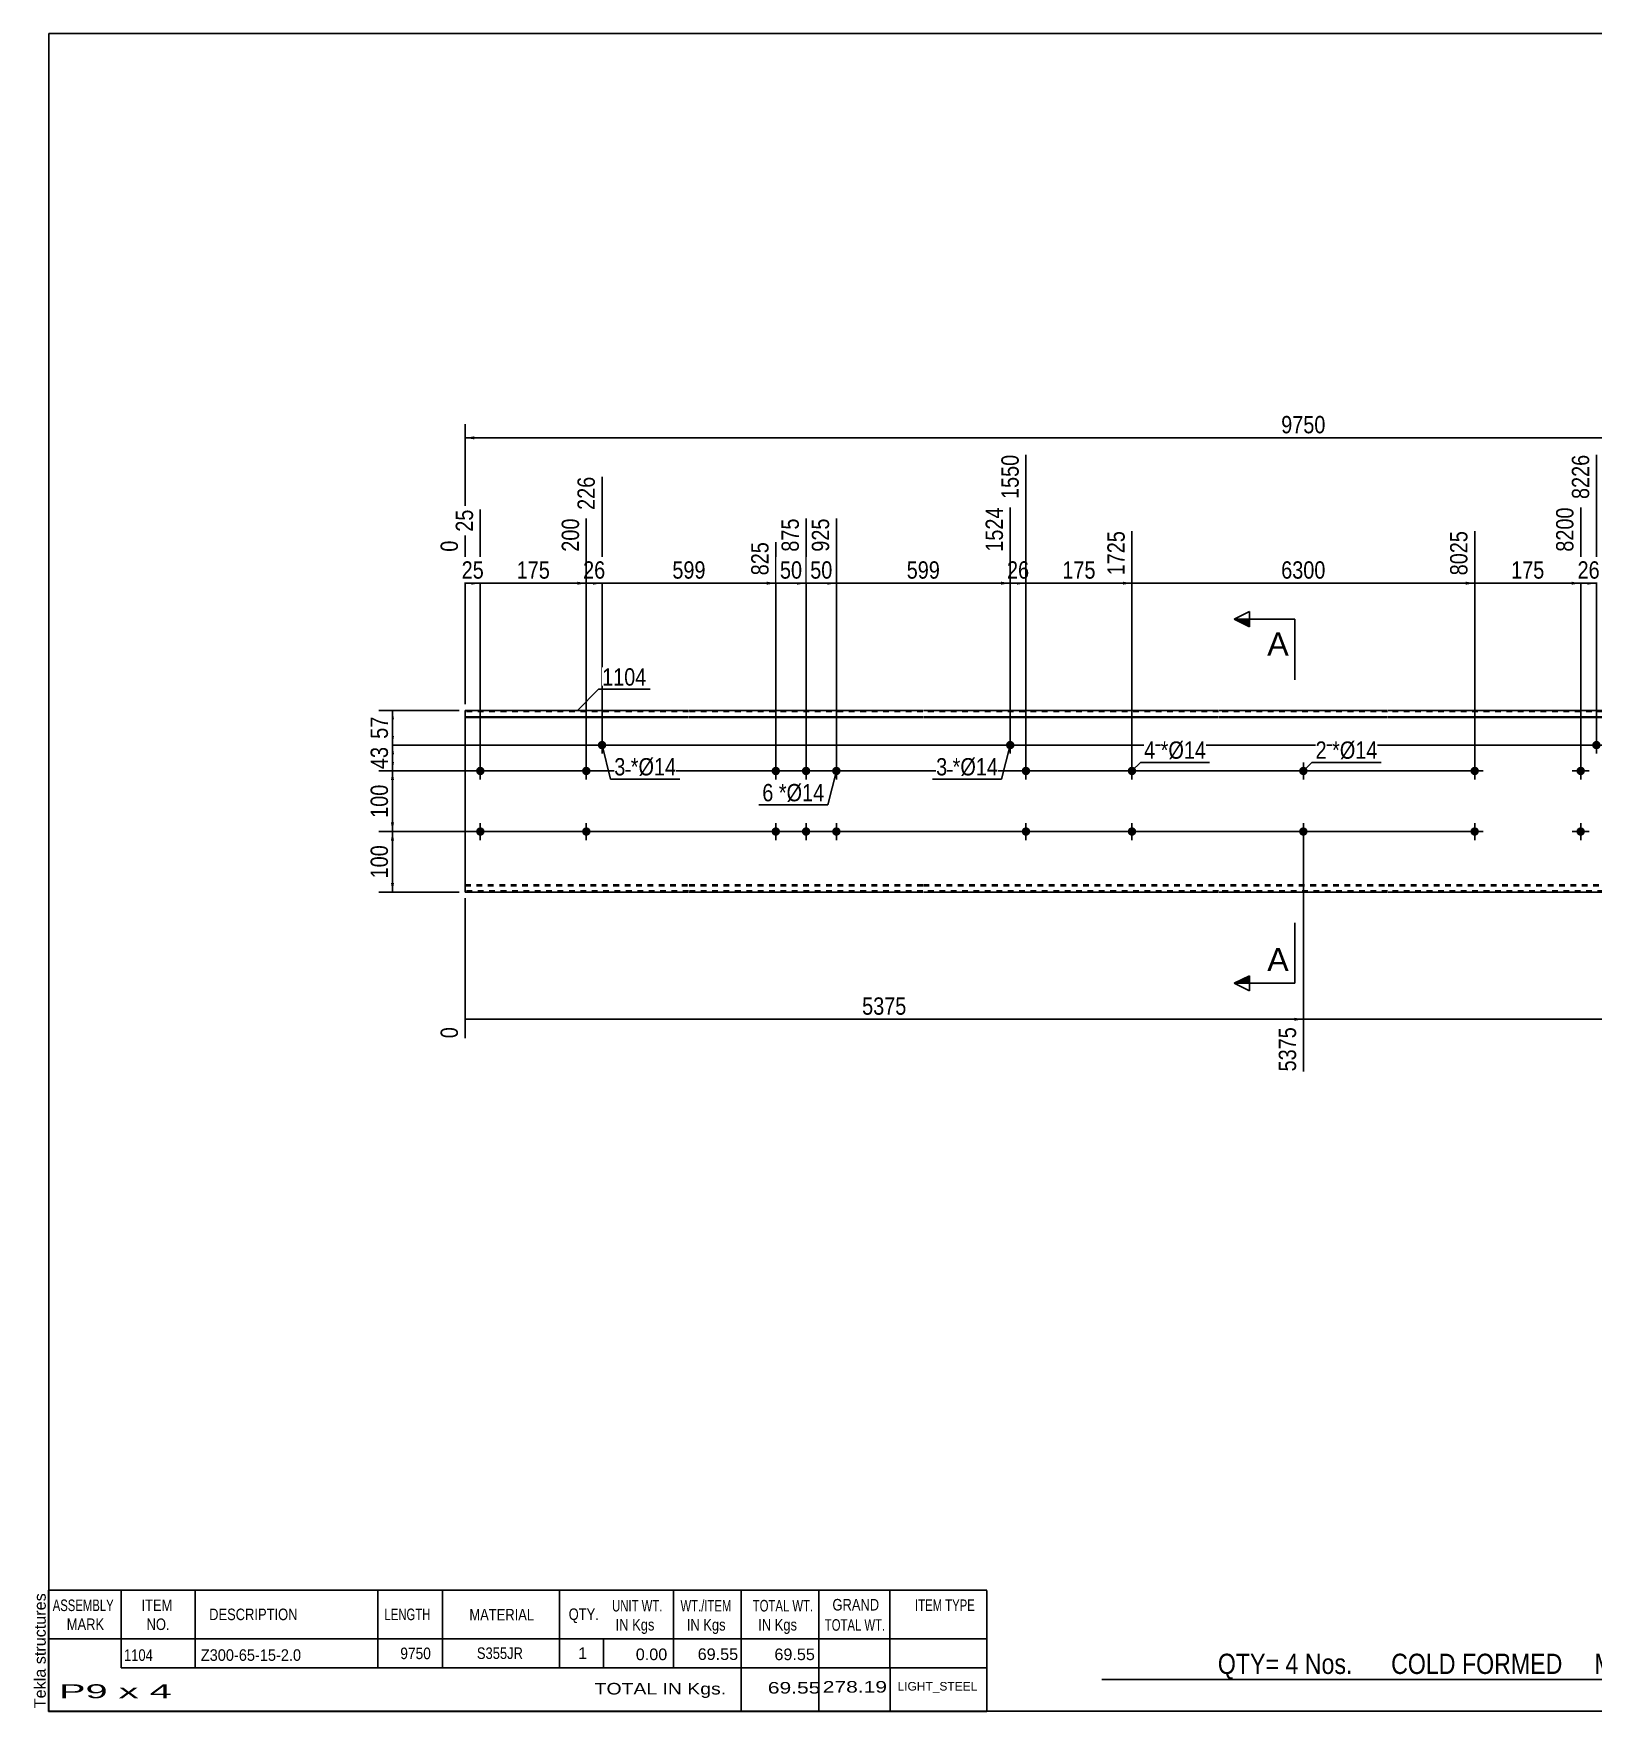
# Model space of a CAD drawing. Header units: millimetres. Extents: x -71 to 331, y -150 to 127.
# Drawn here: x -71.3 to 186.3, y -150.3 to 126.8 of the extents above; entities that cross this region are included whole.
import ezdxf

# ---------------------------------------------------------------- set-up
doc = ezdxf.new("R2010")
doc.units = ezdxf.units.MM
doc.linetypes.add('DXK_LINE_DOT1', pattern=[1.8814, 0.9407, -0.9407])
doc.styles.add('Arial', font='ARIAL.TTF', dxfattribs={"height": 0.2})
doc.styles.add('Arial Narrow', font='ARIALN.TTF', dxfattribs={"height": 0.2})

# ---------------------------------------------------------------- blocks, each defined once
blk = doc.blocks.new('Unknown-629084475-2034')
at = {"color": 5, "linetype": 'Continuous'}
for p, q in [((331.25, 126.75), (-68.75, 126.75)), ((-68.75, 126.75), (-68.75, -150.25)), ((331.25, -150.25), (331.25, 126.75)), ((-68.75, -150.25), (331.25, -150.25))]:
    blk.add_line(p, q, dxfattribs=at)
at = {"color": 174, "linetype": 'Continuous', "style": 'Arial'}
blk.add_text('Tekla structures', height=1.9102, rotation=90, dxfattribs=at).set_placement((-69.25, -149.75))
blk = doc.blocks.new('Bolt-629084475-1223 - 1203')
at = {"linetype": 'Continuous'}
blk.add_hatch(color=3, dxfattribs=at).paths.add_polyline_path([(21.9, 9.27, -1), (23.3, 9.27, -1)])
at = {"color": 3, "linetype": 'Continuous'}
for p, q in [((21.2, 9.27), (24, 9.27)), ((22.6, 7.87), (22.6, 10.67))]:
    blk.add_line(p, q, dxfattribs=at)
blk = doc.blocks.new('Part-629084475-1218 - 1203')
at = {"color": 2, "linetype": 'Continuous'}
for p, q in [((0, -15), (0, 15)), ((36.9, 15), (0, 15)), ((0, 13.94), (36.9, 13.94)), ((75.59, 15), (37, 15)), ((37, 13.94), (75.59, 13.94)), ((124.39, 15), (75.69, 15)), ((75.69, 13.94), (124.39, 13.94)), ((152.29, 15), (124.49, 15)), ((124.49, 13.94), (152.29, 13.94)), ((201.08, 15), (152.39, 15)), ((152.39, 13.94), (201.08, 13.94)), ((239.78, 15), (201.18, 15)), ((201.18, 13.94), (239.78, 13.94)), ((276.77, 15), (239.88, 15)), ((239.88, 13.94), (276.77, 13.94)), ((276.77, 15), (276.77, -15)), ((0, 13.8), (36.9, 13.8)), ((37, 13.8), (75.59, 13.8)), ((75.69, 13.8), (124.39, 13.8)), ((124.49, 13.8), (152.29, 13.8)), ((152.39, 13.8), (201.08, 13.8)), ((201.18, 13.8), (239.78, 13.8)), ((239.88, 13.8), (276.77, 13.8)), ((36.9, -15), (0, -15)), ((75.59, -15), (37, -15)), ((124.39, -15), (75.69, -15)), ((152.29, -15), (124.49, -15)), ((201.08, -15), (152.39, -15)), ((239.78, -15), (201.18, -15)), ((276.77, -15), (239.88, -15))]:
    blk.add_line(p, q, dxfattribs=at)
at = {"color": 7, "linetype": 'DXK_LINE_DOT1'}
for p, q in [((36.9, 14.8), (0, 14.8)), ((75.59, 14.8), (37, 14.8)), ((124.39, 14.8), (75.69, 14.8)), ((152.29, 14.8), (124.49, 14.8)), ((201.08, 14.8), (152.39, 14.8)), ((239.78, 14.8), (201.18, 14.8)), ((276.77, 14.8), (239.88, 14.8)), ((0, -13.8), (36.9, -13.8)), ((37, -13.8), (75.59, -13.8)), ((75.69, -13.8), (124.39, -13.8)), ((124.49, -13.8), (152.29, -13.8)), ((152.39, -13.8), (201.08, -13.8)), ((201.18, -13.8), (239.78, -13.8)), ((239.88, -13.8), (276.77, -13.8)), ((0, -13.94), (36.9, -13.94)), ((36.9, -14.8), (0, -14.8)), ((37, -13.94), (75.59, -13.94)), ((75.59, -14.8), (37, -14.8)), ((75.69, -13.94), (124.39, -13.94)), ((124.39, -14.8), (75.69, -14.8)), ((124.49, -13.94), (152.29, -13.94)), ((152.29, -14.8), (124.49, -14.8)), ((152.39, -13.94), (201.08, -13.94)), ((201.08, -14.8), (152.39, -14.8)), ((201.18, -13.94), (239.78, -13.94)), ((239.78, -14.8), (201.18, -14.8)), ((239.88, -13.94), (276.77, -13.94)), ((276.77, -14.8), (239.88, -14.8))]:
    blk.add_line(p, q, dxfattribs=at)
blk = doc.blocks.new('Bolt-629084475-1219 - 1203')
at = {"linetype": 'Continuous'}
for points in [[(50.59, 5, -1), (51.99, 5, -1)], [(55.59, 5, -1), (56.99, 5, -1)], [(60.59, 5, -1), (61.99, 5, -1)], [(50.59, -5, -1), (51.99, -5, -1)], [(55.59, -5, -1), (56.99, -5, -1)], [(60.59, -5, -1), (61.99, -5, -1)]]:
    blk.add_hatch(color=3, dxfattribs=at).paths.add_polyline_path(points)
at = {"color": 3, "linetype": 'Continuous'}
for p, q in [((51.29, 3.6), (51.29, 6.4)), ((56.29, 3.6), (56.29, 6.4)), ((61.29, 3.6), (61.29, 6.4)), ((49.89, 5), (52.69, 5)), ((54.89, 5), (57.69, 5)), ((59.89, 5), (62.69, 5)), ((49.89, -5), (52.69, -5)), ((51.29, -6.4), (51.29, -3.6)), ((54.89, -5), (57.69, -5)), ((56.29, -6.4), (56.29, -3.6)), ((59.89, -5), (62.69, -5)), ((61.29, -6.4), (61.29, -3.6))]:
    blk.add_line(p, q, dxfattribs=at)
blk = doc.blocks.new('Bolt-629084475-1220 - 1203')
at = {"linetype": 'Continuous'}
blk.add_hatch(color=3, dxfattribs=at).paths.add_polyline_path([(19.3, 5, -1), (20.7, 5, -1)])
at = {"color": 3, "linetype": 'Continuous'}
for p, q in [((20, 3.6), (20, 6.4)), ((18.6, 5), (21.4, 5))]:
    blk.add_line(p, q, dxfattribs=at)
blk = doc.blocks.new('Bolt-629084475-1221 - 1203')
at = {"linetype": 'Continuous'}
blk.add_hatch(color=3, dxfattribs=at).paths.add_polyline_path([(20.7, -5, -1), (19.3, -5, -1)])
at = {"color": 3, "linetype": 'Continuous'}
for p, q in [((21.4, -5), (18.6, -5)), ((20, -3.6), (20, -6.4))]:
    blk.add_line(p, q, dxfattribs=at)
blk = doc.blocks.new('Bolt-629084475-1222 - 1203')
at = {"linetype": 'Continuous'}
blk.add_hatch(color=3, dxfattribs=at).paths.add_polyline_path([(89.29, 9.27, -1), (90.69, 9.27, -1)])
at = {"color": 3, "linetype": 'Continuous'}
for p, q in [((88.59, 9.27), (91.39, 9.27)), ((89.99, 7.87), (89.99, 10.67))]:
    blk.add_line(p, q, dxfattribs=at)
blk = doc.blocks.new('Bolt-629084475-1225 - 1203')
at = {"linetype": 'Continuous'}
blk.add_hatch(color=3, dxfattribs=at).paths.add_polyline_path([(186.08, 9.27, -1), (187.48, 9.27, -1)])
at = {"color": 3, "linetype": 'Continuous'}
for p, q in [((185.38, 9.27), (188.18, 9.27)), ((186.78, 7.87), (186.78, 10.67))]:
    blk.add_line(p, q, dxfattribs=at)
blk = doc.blocks.new('Bolt-629084475-1227 - 1203')
at = {"linetype": 'Continuous'}
blk.add_hatch(color=3, dxfattribs=at).paths.add_polyline_path([(184.88, -5, -1), (183.48, -5, -1)])
at = {"color": 3, "linetype": 'Continuous'}
for p, q in [((185.58, -5), (182.78, -5)), ((184.18, -3.6), (184.18, -6.4))]:
    blk.add_line(p, q, dxfattribs=at)
blk = doc.blocks.new('Bolt-629084475-1228 - 1203')
at = {"linetype": 'Continuous'}
blk.add_hatch(color=3, dxfattribs=at).paths.add_polyline_path([(183.48, 5, -1), (184.88, 5, -1)])
at = {"color": 3, "linetype": 'Continuous'}
for p, q in [((184.18, 3.6), (184.18, 6.4)), ((182.78, 5), (185.58, 5))]:
    blk.add_line(p, q, dxfattribs=at)
blk = doc.blocks.new('Bolt-629084475-1231 - 1203')
at = {"linetype": 'Continuous'}
for points in [[(165.98, 5, -1), (167.38, 5, -1)], [(273.57, 5, -1), (274.97, 5, -1)]]:
    blk.add_hatch(color=3, dxfattribs=at).paths.add_polyline_path(points)
at = {"color": 3, "linetype": 'Continuous'}
for p, q in [((166.68, 3.6), (166.68, 6.4)), ((274.27, 3.6), (274.27, 6.4)), ((168.08, 5), (165.28, 5)), ((275.67, 5), (272.87, 5))]:
    blk.add_line(p, q, dxfattribs=at)
blk = doc.blocks.new('Bolt-629084475-1232 - 1203')
at = {"linetype": 'Continuous'}
for points in [[(165.98, -5, -1), (167.38, -5, -1)], [(273.57, -5, -1), (274.97, -5, -1)]]:
    blk.add_hatch(color=3, dxfattribs=at).paths.add_polyline_path(points)
at = {"color": 3, "linetype": 'Continuous'}
for p, q in [((168.08, -5), (165.28, -5)), ((166.68, -6.4), (166.68, -3.6)), ((275.67, -5), (272.87, -5)), ((274.27, -6.4), (274.27, -3.6))]:
    blk.add_line(p, q, dxfattribs=at)
blk = doc.blocks.new('Bolt-629084475-1233 - 1203')
at = {"linetype": 'Continuous'}
blk.add_hatch(color=3, dxfattribs=at).paths.add_polyline_path([(91.89, 5, -1), (93.29, 5, -1)])
at = {"color": 3, "linetype": 'Continuous'}
for p, q in [((92.59, 3.6), (92.59, 6.4)), ((91.19, 5), (93.99, 5))]:
    blk.add_line(p, q, dxfattribs=at)
blk = doc.blocks.new('Bolt-629084475-1234 - 1203')
at = {"linetype": 'Continuous'}
blk.add_hatch(color=3, dxfattribs=at).paths.add_polyline_path([(93.29, -5, -1), (91.89, -5, -1)])
at = {"color": 3, "linetype": 'Continuous'}
for p, q in [((93.99, -5), (91.19, -5)), ((92.59, -3.6), (92.59, -6.4))]:
    blk.add_line(p, q, dxfattribs=at)
blk = doc.blocks.new('Bolt-629084475-1235 - 1203')
at = {"linetype": 'Continuous'}
for points in [[(1.8, 5, -1), (3.2, 5, -1)], [(109.39, 5, -1), (110.79, 5, -1)]]:
    blk.add_hatch(color=3, dxfattribs=at).paths.add_polyline_path(points)
at = {"color": 3, "linetype": 'Continuous'}
for p, q in [((2.5, 3.6), (2.5, 6.4)), ((110.09, 3.6), (110.09, 6.4)), ((3.9, 5), (1.1, 5)), ((111.49, 5), (108.69, 5))]:
    blk.add_line(p, q, dxfattribs=at)
blk = doc.blocks.new('Bolt-629084475-1236 - 1203')
at = {"linetype": 'Continuous'}
for points in [[(1.8, -5, -1), (3.2, -5, -1)], [(109.39, -5, -1), (110.79, -5, -1)]]:
    blk.add_hatch(color=3, dxfattribs=at).paths.add_polyline_path(points)
at = {"color": 3, "linetype": 'Continuous'}
for p, q in [((3.9, -5), (1.1, -5)), ((2.5, -6.4), (2.5, -3.6)), ((111.49, -5), (108.69, -5)), ((110.09, -6.4), (110.09, -3.6))]:
    blk.add_line(p, q, dxfattribs=at)
blk = doc.blocks.new('Bolt-629084475-1237 - 1203')
at = {"linetype": 'Continuous'}
for points in [[(139.09, 5, -1), (137.69, 5, -1)], [(139.09, -5, -1), (137.69, -5, -1)]]:
    blk.add_hatch(color=3, dxfattribs=at).paths.add_polyline_path(points)
at = {"color": 3, "linetype": 'Continuous'}
for p, q in [((138.39, 6.4), (138.39, 3.6)), ((139.79, 5), (136.99, 5)), ((139.79, -5), (136.99, -5)), ((138.39, -3.6), (138.39, -6.4))]:
    blk.add_line(p, q, dxfattribs=at)
blk = doc.blocks.new('StraightDimension-629084475-1289 - 1203')
at = {"linetype": 'Continuous'}
blk.add_hatch(color=7, dxfattribs=at).paths.add_polyline_path([(91.09, 36.25), (92.59, 36), (91.09, 35.75)])
at = {"color": 7, "linetype": 'Continuous'}
for p, q in [((92.59, 6), (92.59, 57.21)), ((89.99, 10.27), (89.99, 48.51)), ((89.99, 36), (92.59, 36))]:
    blk.add_line(p, q, dxfattribs=at)
at = {"color": 0, "linetype": 'Continuous'}
blk.add_wipeout([(91.99, 57.81), (87.79, 57.81), (87.79, 49.3), (91.99, 49.3)], dxfattribs=at)
at = {"color": 0}
blk.add_wipeout([(93.72, 36.15), (93.72, 40.35), (88.86, 40.35), (88.86, 36.15)], dxfattribs=at)
at = {"color": 3, "linetype": 'Continuous', "style": 'Arial Narrow'}
blk.add_text('1550', height=2.863, rotation=90.0002, dxfattribs=at).set_placement((91.39, 49.9))
at = {"color": 3, "style": 'Arial Narrow'}
blk.add_text('26', height=2.863, dxfattribs=at).set_placement((89.46, 36.75))
blk = doc.blocks.new('StraightDimension-629084475-1293 - 1203')
at = {"linetype": 'Continuous'}
blk.add_hatch(color=7, dxfattribs=at).paths.add_polyline_path([(49.79, 36.25), (51.29, 36), (49.79, 35.75)])
at = {"color": 7, "linetype": 'Continuous'}
for p, q in [((22.6, 10.27), (22.6, 53.58)), ((51.29, 6), (51.29, 42.78)), ((22.6, 36), (51.29, 36))]:
    blk.add_line(p, q, dxfattribs=at)
at = {"color": 0, "linetype": 'Continuous'}
blk.add_wipeout([(50.69, 43.38), (46.49, 43.38), (46.49, 36.7), (50.69, 36.7)], dxfattribs=at)
at = {"color": 0}
blk.add_wipeout([(40.29, 36.15), (40.29, 40.35), (33.61, 40.35), (33.61, 36.15)], dxfattribs=at)
at = {"color": 3, "linetype": 'Continuous', "style": 'Arial Narrow'}
blk.add_text('825', height=2.863, rotation=90.0002, dxfattribs=at).set_placement((50.09, 37.3))
at = {"color": 3, "style": 'Arial Narrow'}
blk.add_text('599', height=2.863, dxfattribs=at).set_placement((34.21, 36.75))
blk = doc.blocks.new('StraightDimension-629084475-1292 - 1203')
at = {"linetype": 'Continuous'}
blk.add_hatch(color=7, dxfattribs=at).paths.add_polyline_path([(54.79, 36.25), (56.29, 36), (54.79, 35.75)])
at = {"color": 7, "linetype": 'Continuous'}
for p, q in [((56.29, 6), (56.29, 46.68)), ((51.29, 6), (51.29, 42.78)), ((51.29, 36), (56.29, 36))]:
    blk.add_line(p, q, dxfattribs=at)
at = {"color": 0}
blk.add_wipeout([(56.22, 36.15), (56.22, 40.35), (51.37, 40.35), (51.37, 36.15)], dxfattribs=at)
at = {"color": 0, "linetype": 'Continuous'}
blk.add_wipeout([(55.69, 47.28), (51.49, 47.28), (51.49, 40.6), (55.69, 40.6)], dxfattribs=at)
at = {"color": 3, "linetype": 'Continuous', "style": 'Arial Narrow'}
blk.add_text('875', height=2.863, rotation=90.0002, dxfattribs=at).set_placement((55.09, 41.2))
at = {"color": 3, "style": 'Arial Narrow'}
blk.add_text('50', height=2.863, dxfattribs=at).set_placement((51.97, 36.75))
blk = doc.blocks.new('StraightDimension-629084475-1291 - 1203')
at = {"linetype": 'Continuous'}
blk.add_hatch(color=7, dxfattribs=at).paths.add_polyline_path([(59.79, 36.25), (61.29, 36), (59.79, 35.75)])
at = {"color": 7, "linetype": 'Continuous'}
for p, q in [((56.29, 6), (56.29, 46.68)), ((61.29, 6), (61.29, 46.68)), ((56.29, 36), (61.29, 36))]:
    blk.add_line(p, q, dxfattribs=at)
at = {"color": 0}
blk.add_wipeout([(61.22, 36.15), (61.22, 40.35), (56.37, 40.35), (56.37, 36.15)], dxfattribs=at)
at = {"color": 0, "linetype": 'Continuous'}
blk.add_wipeout([(60.69, 47.28), (56.49, 47.28), (56.49, 40.6), (60.69, 40.6)], dxfattribs=at)
at = {"color": 3, "linetype": 'Continuous', "style": 'Arial Narrow'}
blk.add_text('925', height=2.863, rotation=90.0002, dxfattribs=at).set_placement((60.09, 41.2))
at = {"color": 3, "style": 'Arial Narrow'}
blk.add_text('50', height=2.863, dxfattribs=at).set_placement((56.97, 36.75))
blk = doc.blocks.new('StraightDimension-629084475-1286 - 1203')
at = {"linetype": 'Continuous'}
blk.add_hatch(color=7, dxfattribs=at).paths.add_polyline_path([(182.68, 36.25), (184.18, 36), (182.68, 35.75)])
at = {"color": 7, "linetype": 'Continuous'}
for p, q in [((184.18, 6), (184.18, 48.51)), ((166.68, 6), (166.68, 44.61)), ((166.68, 36), (184.18, 36))]:
    blk.add_line(p, q, dxfattribs=at)
at = {"color": 0}
blk.add_wipeout([(178.78, 36.15), (178.78, 40.35), (172.09, 40.35), (172.09, 36.15)], dxfattribs=at)
at = {"color": 0, "linetype": 'Continuous'}
blk.add_wipeout([(183.58, 49.11), (179.38, 49.11), (179.38, 40.6), (183.58, 40.6)], dxfattribs=at)
at = {"color": 3, "linetype": 'Continuous', "style": 'Arial Narrow'}
blk.add_text('8200', height=2.863, rotation=90.0002, dxfattribs=at).set_placement((182.98, 41.2))
at = {"color": 3, "style": 'Arial Narrow'}
blk.add_text('175', height=2.863, dxfattribs=at).set_placement((172.69, 36.75))
blk = doc.blocks.new('StraightDimension-629084475-1290 - 1203')
at = {"linetype": 'Continuous'}
blk.add_hatch(color=7, dxfattribs=at).paths.add_polyline_path([(88.49, 36.25), (89.99, 36), (88.49, 35.75)])
at = {"color": 7, "linetype": 'Continuous'}
for p, q in [((89.99, 10.27), (89.99, 48.51)), ((61.29, 6), (61.29, 46.68)), ((61.29, 36), (89.99, 36))]:
    blk.add_line(p, q, dxfattribs=at)
at = {"color": 0, "linetype": 'Continuous'}
blk.add_wipeout([(89.39, 49.11), (85.19, 49.11), (85.19, 40.6), (89.39, 40.6)], dxfattribs=at)
at = {"color": 0}
blk.add_wipeout([(78.98, 36.15), (78.98, 40.35), (72.3, 40.35), (72.3, 36.15)], dxfattribs=at)
at = {"color": 3, "linetype": 'Continuous', "style": 'Arial Narrow'}
blk.add_text('1524', height=2.863, rotation=90.0002, dxfattribs=at).set_placement((88.79, 41.2))
at = {"color": 3, "style": 'Arial Narrow'}
blk.add_text('599', height=2.863, dxfattribs=at).set_placement((72.9, 36.75))
blk = doc.blocks.new('StraightDimension-629084475-1294 - 1203')
at = {"linetype": 'Continuous'}
blk.add_hatch(color=7, dxfattribs=at).paths.add_polyline_path([(21.1, 36.25), (22.6, 36), (21.1, 35.75)])
at = {"color": 7, "linetype": 'Continuous'}
for p, q in [((22.6, 10.27), (22.6, 53.58)), ((20, 6), (20, 46.68)), ((20, 36), (22.6, 36))]:
    blk.add_line(p, q, dxfattribs=at)
at = {"color": 0, "linetype": 'Continuous'}
blk.add_wipeout([(22, 54.18), (17.8, 54.18), (17.8, 47.5), (22, 47.5)], dxfattribs=at)
at = {"color": 0}
blk.add_wipeout([(23.73, 36.15), (23.73, 40.35), (18.87, 40.35), (18.87, 36.15)], dxfattribs=at)
at = {"color": 3, "linetype": 'Continuous', "style": 'Arial Narrow'}
blk.add_text('226', height=2.863, rotation=90.0002, dxfattribs=at).set_placement((21.4, 48.1))
at = {"color": 3, "style": 'Arial Narrow'}
blk.add_text('26', height=2.863, dxfattribs=at).set_placement((19.47, 36.75))
blk = doc.blocks.new('StraightDimension-629084475-1288 - 1203')
at = {"linetype": 'Continuous'}
blk.add_hatch(color=7, dxfattribs=at).paths.add_polyline_path([(108.59, 36.25), (110.09, 36), (108.59, 35.75)])
at = {"color": 7, "linetype": 'Continuous'}
for p, q in [((92.59, 6), (92.59, 57.21)), ((110.09, 6), (110.09, 44.61)), ((92.59, 36), (110.09, 36))]:
    blk.add_line(p, q, dxfattribs=at)
at = {"color": 0}
blk.add_wipeout([(104.68, 36.15), (104.68, 40.35), (98, 40.35), (98, 36.15)], dxfattribs=at)
at = {"color": 0, "linetype": 'Continuous'}
blk.add_wipeout([(109.49, 45.21), (105.29, 45.21), (105.29, 36.7), (109.49, 36.7)], dxfattribs=at)
at = {"color": 3, "linetype": 'Continuous', "style": 'Arial Narrow'}
blk.add_text('1725', height=2.863, rotation=90.0002, dxfattribs=at).set_placement((108.89, 37.3))
at = {"color": 3, "style": 'Arial Narrow'}
blk.add_text('175', height=2.863, dxfattribs=at).set_placement((98.6, 36.75))
blk = doc.blocks.new('StraightDimension-629084475-1371 - 1203')
at = {"linetype": 'Continuous'}
blk.add_hatch(color=7, dxfattribs=at).paths.add_polyline_path([(275.27, -35.75), (276.77, -36), (275.27, -36.25)])
at = {"color": 7, "linetype": 'Continuous'}
for p, q in [((138.39, -6), (138.39, -44.61)), ((276.77, -16), (276.77, -44.61)), ((138.39, -36), (276.77, -36))]:
    blk.add_line(p, q, dxfattribs=at)
at = {"color": 0}
blk.add_wipeout([(211.84, -35.85), (211.84, -31.65), (203.32, -31.65), (203.32, -35.85)], dxfattribs=at)
at = {"color": 0, "linetype": 'Continuous'}
blk.add_wipeout([(276.17, -36.7), (271.97, -36.7), (271.97, -45.21), (276.17, -45.21)], dxfattribs=at)
at = {"color": 3, "style": 'Arial Narrow'}
blk.add_text('4375', height=2.863, dxfattribs=at).set_placement((203.92, -35.25))
at = {"color": 3, "linetype": 'Continuous', "style": 'Arial Narrow'}
blk.add_text('9750', height=2.863, rotation=90.0002, dxfattribs=at).set_placement((275.57, -44.61))
blk = doc.blocks.new('StraightDimension-629084475-1413 - 1203')
at = {"linetype": 'Continuous'}
for points in [[(1.5, 59.75), (0, 60), (1.5, 60.25)], [(275.27, 60.25), (276.77, 60), (275.27, 59.75)]]:
    blk.add_hatch(color=7, dxfattribs=at).paths.add_polyline_path(points)
at = {"color": 7, "linetype": 'Continuous'}
for p, q in [((0, 16), (0, 62.25)), ((276.77, 16), (276.77, 62.25)), ((0, 60), (276.77, 60))]:
    blk.add_line(p, q, dxfattribs=at)
at = {"color": 0}
blk.add_wipeout([(142.64, 60.15), (142.64, 64.35), (134.13, 64.35), (134.13, 60.15)], dxfattribs=at)
at = {"color": 3, "style": 'Arial Narrow'}
blk.add_text('9750', height=2.863, dxfattribs=at).set_placement((134.73, 60.75))
blk = doc.blocks.new('StraightDimension-629084475-1285 - 1203')
at = {"linetype": 'Continuous'}
blk.add_hatch(color=7, dxfattribs=at).paths.add_polyline_path([(185.28, 36.25), (186.78, 36), (185.28, 35.75)])
at = {"color": 7, "linetype": 'Continuous'}
for p, q in [((186.78, 10.27), (186.78, 57.21)), ((184.18, 6), (184.18, 48.51)), ((184.18, 36), (186.78, 36))]:
    blk.add_line(p, q, dxfattribs=at)
at = {"color": 0, "linetype": 'Continuous'}
blk.add_wipeout([(186.18, 57.81), (181.98, 57.81), (181.98, 49.3), (186.18, 49.3)], dxfattribs=at)
at = {"color": 0}
blk.add_wipeout([(187.91, 36.15), (187.91, 40.35), (183.06, 40.35), (183.06, 36.15)], dxfattribs=at)
at = {"color": 3, "linetype": 'Continuous', "style": 'Arial Narrow'}
blk.add_text('8226', height=2.863, rotation=90.0002, dxfattribs=at).set_placement((185.58, 49.9))
at = {"color": 3, "style": 'Arial Narrow'}
blk.add_text('26', height=2.863, dxfattribs=at).set_placement((183.66, 36.75))
blk = doc.blocks.new('StraightDimension-629084475-1287 - 1203')
at = {"linetype": 'Continuous'}
blk.add_hatch(color=7, dxfattribs=at).paths.add_polyline_path([(165.18, 36.25), (166.68, 36), (165.18, 35.75)])
at = {"color": 7, "linetype": 'Continuous'}
for p, q in [((110.09, 6), (110.09, 44.61)), ((166.68, 6), (166.68, 44.61)), ((110.09, 36), (166.68, 36))]:
    blk.add_line(p, q, dxfattribs=at)
at = {"color": 0, "linetype": 'Continuous'}
blk.add_wipeout([(166.08, 45.21), (161.88, 45.21), (161.88, 36.7), (166.08, 36.7)], dxfattribs=at)
at = {"color": 0}
blk.add_wipeout([(142.64, 36.15), (142.64, 40.35), (134.13, 40.35), (134.13, 36.15)], dxfattribs=at)
at = {"color": 3, "linetype": 'Continuous', "style": 'Arial Narrow'}
blk.add_text('8025', height=2.863, rotation=90.0002, dxfattribs=at).set_placement((165.48, 37.3))
at = {"color": 3, "style": 'Arial Narrow'}
blk.add_text('6300', height=2.863, dxfattribs=at).set_placement((134.73, 36.75))
blk = doc.blocks.new('StraightDimension-629084475-1295 - 1203')
at = {"linetype": 'Continuous'}
blk.add_hatch(color=7, dxfattribs=at).paths.add_polyline_path([(18.5, 36.25), (20, 36), (18.5, 35.75)])
at = {"color": 7, "linetype": 'Continuous'}
for p, q in [((2.5, 6), (2.5, 48.16)), ((20, 6), (20, 46.68)), ((2.5, 36), (20, 36))]:
    blk.add_line(p, q, dxfattribs=at)
at = {"color": 0}
blk.add_wipeout([(14.59, 36.15), (14.59, 40.35), (7.91, 40.35), (7.91, 36.15)], dxfattribs=at)
at = {"color": 0, "linetype": 'Continuous'}
blk.add_wipeout([(19.4, 47.28), (15.2, 47.28), (15.2, 40.6), (19.4, 40.6)], dxfattribs=at)
at = {"color": 3, "linetype": 'Continuous', "style": 'Arial Narrow'}
blk.add_text('200', height=2.863, rotation=90.0002, dxfattribs=at).set_placement((18.8, 41.2))
at = {"color": 3, "style": 'Arial Narrow'}
blk.add_text('175', height=2.863, dxfattribs=at).set_placement((8.51, 36.75))
blk = doc.blocks.new('StraightDimension-629084475-1296 - 1203')
at = {"linetype": 'Continuous'}
blk.add_hatch(color=7, dxfattribs=at).paths.add_polyline_path([(1, 36.25), (2.5, 36), (1, 35.75)])
at = {"color": 7, "linetype": 'Continuous'}
for p, q in [((2.5, 6), (2.5, 48.16)), ((0, 16), (0, 43.03)), ((0, 36), (2.5, 36))]:
    blk.add_line(p, q, dxfattribs=at)
at = {"color": 0, "linetype": 'Continuous'}
blk.add_wipeout([(1.9, 48.76), (-2.3, 48.76), (-2.3, 43.9), (1.9, 43.9)], dxfattribs=at)
at = {"color": 0}
blk.add_wipeout([(3.68, 36.15), (3.68, 40.35), (-1.18, 40.35), (-1.18, 36.15)], dxfattribs=at)
at = {"color": 0, "linetype": 'Continuous'}
blk.add_wipeout([(-0.6, 43.63), (-4.8, 43.63), (-4.8, 40.6), (-0.6, 40.6)], dxfattribs=at)
at = {"color": 3, "linetype": 'Continuous', "style": 'Arial Narrow'}
for s, height, p in [('25', 2.863, (1.3, 44.5)), ('0', 2.86, (-1.2, 41.2))]:
    blk.add_text(s, height=height, rotation=90.0002, dxfattribs=at).set_placement(p)
at = {"color": 3, "style": 'Arial Narrow'}
blk.add_text('25', height=2.863, dxfattribs=at).set_placement((-0.58, 36.75))
blk = doc.blocks.new('StraightDimension-629084475-1372 - 1203')
at = {"linetype": 'Continuous'}
blk.add_hatch(color=7, dxfattribs=at).paths.add_polyline_path([(136.89, -35.75), (138.39, -36), (136.89, -36.25)])
at = {"color": 7, "linetype": 'Continuous'}
for p, q in [((138.39, -6), (138.39, -44.61)), ((0, -16), (0, -39.13)), ((0, -36), (138.39, -36))]:
    blk.add_line(p, q, dxfattribs=at)
at = {"color": 0}
blk.add_wipeout([(73.45, -35.85), (73.45, -31.65), (64.94, -31.65), (64.94, -35.85)], dxfattribs=at)
at = {"color": 0, "linetype": 'Continuous'}
for points in [[(-0.6, -36.7), (-4.8, -36.7), (-4.8, -39.73), (-0.6, -39.73)], [(137.79, -36.7), (133.59, -36.7), (133.59, -45.21), (137.79, -45.21)]]:
    blk.add_wipeout(points, dxfattribs=at)
at = {"color": 3, "style": 'Arial Narrow'}
blk.add_text('5375', height=2.863, dxfattribs=at).set_placement((65.54, -35.25))
at = {"color": 3, "linetype": 'Continuous', "style": 'Arial Narrow'}
for s, height, p in [('0', 2.86, (-1.2, -39.13)), ('5375', 2.863, (137.19, -44.61))]:
    blk.add_text(s, height=height, rotation=90.0002, dxfattribs=at).set_placement(p)
blk = doc.blocks.new('StraightDimension-629084475-1379 - 1203')
at = {"linetype": 'Continuous'}
for points in [[(-12.25, 13.5), (-12, 15), (-11.75, 13.5)], [(-11.75, 10.77), (-12, 9.27), (-12.25, 10.77)]]:
    blk.add_hatch(color=7, dxfattribs=at).paths.add_polyline_path(points)
at = {"color": 7, "linetype": 'Continuous'}
for p, q in [((-1, 15), (-14.25, 15)), ((-12, 9.27), (-12, 15)), ((185.78, 9.27), (-14.25, 9.27))]:
    blk.add_line(p, q, dxfattribs=at)
at = {"color": 0}
blk.add_wipeout([(-12.15, 14.56), (-16.35, 14.56), (-16.35, 9.71), (-12.15, 9.71)], dxfattribs=at)
at = {"color": 3, "style": 'Arial Narrow'}
blk.add_text('57', height=2.863, rotation=90.0002, dxfattribs=at).set_placement((-12.75, 10.31))
blk = doc.blocks.new('StraightDimension-629084475-1380 - 1203')
at = {"linetype": 'Continuous'}
for points in [[(-12.25, 7.77), (-12, 9.27), (-11.75, 7.77)], [(-11.75, 6.5), (-12, 5), (-12.25, 6.5)]]:
    blk.add_hatch(color=7, dxfattribs=at).paths.add_polyline_path(points)
at = {"color": 7, "linetype": 'Continuous'}
for p, q in [((185.78, 9.27), (-14.25, 9.27)), ((-12, 5), (-12, 9.27)), ((165.68, 5), (-14.25, 5))]:
    blk.add_line(p, q, dxfattribs=at)
at = {"color": 0}
blk.add_wipeout([(-12.15, 9.56), (-16.35, 9.56), (-16.35, 4.71), (-12.15, 4.71)], dxfattribs=at)
at = {"color": 3, "style": 'Arial Narrow'}
blk.add_text('43', height=2.863, rotation=90.0002, dxfattribs=at).set_placement((-12.75, 5.31))
blk = doc.blocks.new('StraightDimension-629084475-1381 - 1203')
at = {"linetype": 'Continuous'}
for points in [[(-12.25, 3.5), (-12, 5), (-11.75, 3.5)], [(-11.75, -3.5), (-12, -5), (-12.25, -3.5)]]:
    blk.add_hatch(color=7, dxfattribs=at).paths.add_polyline_path(points)
at = {"color": 7, "linetype": 'Continuous'}
for p, q in [((165.68, 5), (-14.25, 5)), ((-12, -5), (-12, 5)), ((165.68, -5), (-14.25, -5))]:
    blk.add_line(p, q, dxfattribs=at)
at = {"color": 0}
blk.add_wipeout([(-12.15, 3.34), (-16.35, 3.34), (-16.35, -3.34), (-12.15, -3.34)], dxfattribs=at)
at = {"color": 3, "style": 'Arial Narrow'}
blk.add_text('100', height=2.863, rotation=90.0002, dxfattribs=at).set_placement((-12.75, -2.74))
blk = doc.blocks.new('StraightDimension-629084475-1382 - 1203')
at = {"linetype": 'Continuous'}
for points in [[(-12.25, -6.5), (-12, -5), (-11.75, -6.5)], [(-11.75, -13.5), (-12, -15), (-12.25, -13.5)]]:
    blk.add_hatch(color=7, dxfattribs=at).paths.add_polyline_path(points)
at = {"color": 7, "linetype": 'Continuous'}
for p, q in [((165.68, -5), (-14.25, -5)), ((-12, -15), (-12, -5)), ((-1, -15), (-14.25, -15))]:
    blk.add_line(p, q, dxfattribs=at)
at = {"color": 0}
blk.add_wipeout([(-12.15, -6.66), (-16.35, -6.66), (-16.35, -13.34), (-12.15, -13.34)], dxfattribs=at)
at = {"color": 3, "style": 'Arial Narrow'}
blk.add_text('100', height=2.863, rotation=90.0002, dxfattribs=at).set_placement((-12.75, -12.74))
blk = doc.blocks.new('CBS_BOM-629084475-2110')
at = {"color": 7, "linetype": 'Continuous'}
for p, q in [((-68.78, -138.28), (-68.78, -130.28)), ((-68.78, -130.28), (86.14, -130.28)), ((-56.78, -138.28), (-56.78, -130.28)), ((-44.59, -138.28), (-44.59, -130.28)), ((-14.43, -138.28), (-14.43, -130.28)), ((-3.75, -138.28), (-3.75, -130.28)), ((15.57, -138.28), (15.57, -130.28)), ((34.37, -138.28), (34.37, -130.28)), ((45.58, -138.28), (45.58, -130.28)), ((58.37, -138.28), (58.37, -130.28)), ((70.12, -138.28), (70.12, -130.28)), ((86.14, -130.29), (86.14, -138.27)), ((-68.78, -138.28), (86.14, -138.28)), ((-68.78, -143.08), (-68.78, -138.28)), ((-56.78, -143.08), (-56.78, -138.28)), ((-44.59, -143.08), (-44.59, -138.28)), ((-14.43, -143.08), (-14.43, -138.28)), ((-3.75, -143.08), (-3.75, -138.28)), ((15.57, -143.08), (15.57, -138.28)), ((22.83, -143.08), (22.83, -138.28)), ((34.37, -143.08), (34.37, -138.28)), ((45.58, -143.08), (45.58, -138.28)), ((58.37, -143.08), (58.37, -138.28)), ((70.14, -143.08), (70.14, -138.28)), ((86.14, -138.28), (86.14, -143.08)), ((-68.78, -150.28), (-68.78, -143.1)), ((-56.78, -143.08), (86.14, -143.08)), ((45.58, -150.28), (45.58, -143.1)), ((58.37, -150.28), (58.37, -143.1)), ((70.18, -150.28), (70.18, -143.1)), ((86.14, -143.08), (86.14, -150.28)), ((-68.78, -150.28), (86.14, -150.28))]:
    blk.add_line(p, q, dxfattribs=at)
at = {"color": 3, "linetype": 'Continuous', "style": 'Arial'}
for s, height, width, p in [('ASSEMBLY', 1.91, 0.7, (-68.1, -133.71)), ('ITEM', 1.91, 0.8, (-53.45, -133.71)), ('UNIT WT.', 1.91, 0.7, (24.26, -133.78)), ('WT./ITEM', 1.91, 0.7, (35.55, -133.78)), ('TOTAL WT.', 1.91, 0.7, (47.49, -133.78)), ('GRAND', 1.91, 0.8, (60.64, -133.62)), ('ITEM TYPE', 1.91, 0.7, (74.28, -133.7)), ('MARK', 1.91, 0.8, (-65.78, -136.84)), ('NO.', 1.91, 0.8, (-52.6, -136.84)), ('DESCRIPTION', 1.9102, 0.8, (-42.27, -135.21)), ('LENGTH', 1.91, 0.7, (-13.32, -135.21)), ('MATERIAL', 1.91, 0.8, (0.7, -135.26)), ('QTY.', 1.91, 0.8, (17.09, -135.18)), ('IN Kgs', 1.91, 0.8, (24.84, -136.92)), ('IN Kgs', 1.91, 0.8, (36.59, -136.92)), ('IN Kgs', 1.91, 0.8, (48.38, -136.92)), ('TOTAL WT.', 1.91, 0.7, (59.38, -136.96))]:
    blk.add_text(s, height=height, dxfattribs=dict(at, width=width)).set_placement(p)
at = {"color": 7, "linetype": 'Continuous', "style": 'Arial'}
for s, height, width, p in [('1104', 1.91, 0.8, (-56.32, -141.93)), ('Z300-65-15-2.0', 1.9102, 0.9, (-43.65, -141.93)), ('9750', 1.91, 0.85, (-10.71, -141.65)), ('S355JR', 1.91, 0.8, (1.94, -141.62))]:
    blk.add_text(s, height=height, dxfattribs=dict(at, width=width)).set_placement(p)
for s, p in [('1', (18.66, -141.62)), ('0.00', (28.17, -141.81)), ('69.55', (38.39, -141.78)), ('69.55', (51.06, -141.81))]:
    blk.add_text(s, height=1.91, dxfattribs=at).set_placement(p)
at = {"color": 6, "linetype": 'Continuous', "style": 'Arial'}
for s, height, width, p in [('P9 x 4', 2.292, 2.05, (-67.06, -148.09)), ('TOTAL IN Kgs.', 1.9102, 1.2, (21.38, -147.48)), ('69.55', 1.91, 1.3, (49.97, -147.33)), ('278.19', 1.91, 1.3, (59.04, -147.17))]:
    blk.add_text(s, height=height, dxfattribs=dict(at, width=width)).set_placement(p)
blk.add_text('LIGHT_STEEL', height=1.4135, dxfattribs=at).set_placement((71.39, -146.83))
blk = doc.blocks.new('CBS_CALLOFF-629084475-2111')
at = {"color": 7, "linetype": 'Continuous'}
blk.add_line((105.13, -144.98), (221.36, -145), dxfattribs=at)
at = {"color": 3, "linetype": 'Continuous', "style": 'Arial Narrow'}
blk.add_text('QTY= 4 Nos.      COLD FORMED     MKD : P9', height=3.3405, dxfattribs=at).set_placement((124.27, -144.09))
blk = doc.blocks.new('MarkSet-629084475-1428 - 1203')
at = {"color": 0}
blk.add_wipeout([(26.44, 4.26), (26.44, 7.26), (24.62, 7.26), (24.62, 4.26)], dxfattribs=at)
blk.add_wipeout([(26.44, 4.26), (26.44, 7.26), (24.62, 7.26), (24.62, 4.26)], dxfattribs=at)
at = {"color": 7, "linetype": 'Continuous'}
blk.add_line((22.6, 9.27), (24.02, 3.66), dxfattribs=at)
at = {"color": 0}
blk.add_wipeout([(28.62, 4.26), (28.62, 7.26), (27.34, 7.26), (27.34, 4.26)], dxfattribs=at)
blk.add_wipeout([(28.62, 4.26), (28.62, 7.26), (27.34, 7.26), (27.34, 4.26)], dxfattribs=at)
at = {"color": 3, "style": 'Arial Narrow'}
blk.add_text('3', height=2.86, dxfattribs=at).set_placement((24.62, 4.26))
at = {"color": 0}
blk.add_wipeout([(34.83, 4.26), (34.83, 7.26), (28.62, 7.26), (28.62, 4.26)], dxfattribs=at)
blk.add_wipeout([(34.83, 4.26), (34.83, 7.26), (28.62, 7.26), (28.62, 4.26)], dxfattribs=at)
at = {"color": 7, "linetype": 'Continuous'}
blk.add_line((24.02, 3.66), (35.43, 3.66), dxfattribs=at)
at = {"color": 3, "style": 'Arial Narrow'}
for s, height, p in [('*', 2.86, (27.34, 4.26)), ('Ø14', 2.863, (28.62, 4.26))]:
    blk.add_text(s, height=height, dxfattribs=at).set_placement(p)
blk = doc.blocks.new('Mark-629084475-1416 - 1203')
at = {"color": 0}
blk.add_wipeout([(29.92, 19.09), (29.92, 22.09), (22.61, 22.09), (22.61, 19.09)], dxfattribs=at)
blk.add_wipeout([(29.92, 19.09), (29.92, 22.09), (22.61, 22.09), (22.61, 19.09)], dxfattribs=at)
at = {"color": 7, "linetype": 'Continuous'}
for p, q in [((18.47, 14.95), (22.01, 18.49)), ((22.01, 18.49), (30.52, 18.49))]:
    blk.add_line(p, q, dxfattribs=at)
at = {"color": 3, "style": 'Arial Narrow'}
blk.add_text('1104', height=2.863, dxfattribs=at).set_placement((22.61, 19.09))
blk = doc.blocks.new('SectionMark-629084475-1276 - 1203')
at = {"linetype": 'Continuous'}
for points in [[(129.48, 30.05), (129.48, 28.8), (126.98, 30.05)], [(129.48, -28.8), (129.48, -30.05), (126.98, -30.05)]]:
    blk.add_hatch(color=30, dxfattribs=at).paths.add_polyline_path(points)
at = {"color": 30, "linetype": 'Continuous'}
for p, q in [((126.98, 30.05), (129.48, 31.3)), ((129.48, 28.8), (129.48, 31.3)), ((136.98, 30.05), (126.98, 30.05)), ((126.98, 30.05), (129.48, 28.8)), ((126.98, -30.05), (129.48, -28.8)), ((136.98, -30.05), (126.98, -30.05)), ((129.48, -31.3), (126.98, -30.05)), ((129.48, -28.8), (129.48, -31.3))]:
    blk.add_line(p, q, dxfattribs=at)
at = {"color": 0, "linetype": 'Continuous'}
for points in [[(135.98, 24.05), (135.98, 28.05), (132.42, 28.05), (132.42, 24.05)], [(135.98, -28.05), (135.98, -24.05), (132.42, -24.05), (132.42, -28.05)]]:
    blk.add_wipeout(points, dxfattribs=at)
at = {"color": 30, "linetype": 'Continuous'}
for p, q in [((136.98, 30.05), (136.98, 20.05)), ((136.98, -30.05), (136.98, -20.05))]:
    blk.add_line(p, q, dxfattribs=at)
at = {"color": 96, "linetype": 'Continuous', "style": 'Arial'}
for p in [(132.42, 24.05), (132.42, -28.05)]:
    blk.add_text('A', height=3.82, dxfattribs=at).set_placement(p)
blk = doc.blocks.new('MarkSet-629084475-1435 - 1203')
at = {"color": 0}
blk.add_wipeout([(79.58, 4.26), (79.58, 7.26), (77.76, 7.26), (77.76, 4.26)], dxfattribs=at)
blk.add_wipeout([(79.58, 4.26), (79.58, 7.26), (77.76, 7.26), (77.76, 4.26)], dxfattribs=at)
blk.add_wipeout([(81.76, 4.26), (81.76, 7.26), (80.48, 7.26), (80.48, 4.26)], dxfattribs=at)
blk.add_wipeout([(81.76, 4.26), (81.76, 7.26), (80.48, 7.26), (80.48, 4.26)], dxfattribs=at)
at = {"color": 3, "style": 'Arial Narrow'}
blk.add_text('3', height=2.86, dxfattribs=at).set_placement((77.76, 4.26))
at = {"color": 0}
blk.add_wipeout([(87.97, 4.26), (87.97, 7.26), (81.76, 7.26), (81.76, 4.26)], dxfattribs=at)
blk.add_wipeout([(87.97, 4.26), (87.97, 7.26), (81.76, 7.26), (81.76, 4.26)], dxfattribs=at)
at = {"color": 7, "linetype": 'Continuous'}
for p in [(89.99, 9.27), (77.16, 3.66)]:
    blk.add_line(p, (88.57, 3.66), dxfattribs=at)
at = {"color": 3, "style": 'Arial Narrow'}
for s, height, p in [('*', 2.86, (80.48, 4.26)), ('Ø14', 2.863, (81.76, 4.26))]:
    blk.add_text(s, height=height, dxfattribs=at).set_placement(p)
blk = doc.blocks.new('MarkSet-629084475-1460 - 1203')
at = {"color": 0}
blk.add_wipeout([(113.93, 7.01), (113.93, 10.01), (112.1, 10.01), (112.1, 7.01)], dxfattribs=at)
blk.add_wipeout([(113.93, 7.01), (113.93, 10.01), (112.1, 10.01), (112.1, 7.01)], dxfattribs=at)
at = {"color": 7, "linetype": 'Continuous'}
blk.add_line((110.09, 5), (111.5, 6.41), dxfattribs=at)
at = {"color": 0}
blk.add_wipeout([(116.11, 7.01), (116.11, 10.01), (114.83, 10.01), (114.83, 7.01)], dxfattribs=at)
blk.add_wipeout([(116.11, 7.01), (116.11, 10.01), (114.83, 10.01), (114.83, 7.01)], dxfattribs=at)
at = {"color": 3, "style": 'Arial Narrow'}
blk.add_text('4', height=2.86, dxfattribs=at).set_placement((112.1, 7.01))
at = {"color": 0}
blk.add_wipeout([(122.32, 7.01), (122.32, 10.01), (116.11, 10.01), (116.11, 7.01)], dxfattribs=at)
blk.add_wipeout([(122.32, 7.01), (122.32, 10.01), (116.11, 10.01), (116.11, 7.01)], dxfattribs=at)
at = {"color": 7, "linetype": 'Continuous'}
blk.add_line((111.5, 6.41), (122.92, 6.41), dxfattribs=at)
at = {"color": 3, "style": 'Arial Narrow'}
for s, height, p in [('*', 2.86, (114.83, 7.01)), ('Ø14', 2.863, (116.11, 7.01))]:
    blk.add_text(s, height=height, dxfattribs=at).set_placement(p)
blk = doc.blocks.new('Mark-629084475-1463 - 1203')
at = {"color": 0}
blk.add_wipeout([(50.89, -0.01), (50.89, 2.99), (49.06, 2.99), (49.06, -0.01)], dxfattribs=at)
blk.add_wipeout([(50.89, -0.01), (50.89, 2.99), (49.06, 2.99), (49.06, -0.01)], dxfattribs=at)
blk.add_wipeout([(53.07, -0.01), (53.07, 2.99), (51.79, 2.99), (51.79, -0.01)], dxfattribs=at)
blk.add_wipeout([(53.07, -0.01), (53.07, 2.99), (51.79, 2.99), (51.79, -0.01)], dxfattribs=at)
at = {"color": 3, "style": 'Arial Narrow'}
blk.add_text('6', height=2.86, dxfattribs=at).set_placement((49.06, -0.01))
at = {"color": 0}
blk.add_wipeout([(59.28, -0.01), (59.28, 2.99), (53.07, 2.99), (53.07, -0.01)], dxfattribs=at)
blk.add_wipeout([(59.28, -0.01), (59.28, 2.99), (53.07, 2.99), (53.07, -0.01)], dxfattribs=at)
at = {"color": 7, "linetype": 'Continuous'}
for p in [(61.29, 5), (48.46, -0.61)]:
    blk.add_line(p, (59.88, -0.61), dxfattribs=at)
at = {"color": 3, "style": 'Arial Narrow'}
for s, height, p in [('*', 2.86, (51.79, -0.01)), ('Ø14', 2.863, (53.07, -0.01))]:
    blk.add_text(s, height=height, dxfattribs=at).set_placement(p)
blk = doc.blocks.new('Mark-629084475-1465 - 1203')
at = {"color": 0}
blk.add_wipeout([(142.23, 7.01), (142.23, 10.01), (140.4, 10.01), (140.4, 7.01)], dxfattribs=at)
blk.add_wipeout([(142.23, 7.01), (142.23, 10.01), (140.4, 10.01), (140.4, 7.01)], dxfattribs=at)
at = {"color": 7, "linetype": 'Continuous'}
blk.add_line((138.39, 5), (139.8, 6.41), dxfattribs=at)
at = {"color": 0}
blk.add_wipeout([(144.41, 7.01), (144.41, 10.01), (143.13, 10.01), (143.13, 7.01)], dxfattribs=at)
blk.add_wipeout([(144.41, 7.01), (144.41, 10.01), (143.13, 10.01), (143.13, 7.01)], dxfattribs=at)
at = {"color": 3, "style": 'Arial Narrow'}
blk.add_text('2', height=2.86, dxfattribs=at).set_placement((140.4, 7.01))
at = {"color": 0}
blk.add_wipeout([(150.62, 7.01), (150.62, 10.01), (144.41, 10.01), (144.41, 7.01)], dxfattribs=at)
blk.add_wipeout([(150.62, 7.01), (150.62, 10.01), (144.41, 10.01), (144.41, 7.01)], dxfattribs=at)
at = {"color": 7, "linetype": 'Continuous'}
blk.add_line((139.8, 6.41), (151.22, 6.41), dxfattribs=at)
at = {"color": 3, "style": 'Arial Narrow'}
for s, height, p in [('*', 2.86, (143.13, 7.01)), ('Ø14', 2.863, (144.41, 7.01))]:
    blk.add_text(s, height=height, dxfattribs=at).set_placement(p)

msp = doc.modelspace()

# ---------------------------------------------------------------- block references
for name in ['Unknown-629084475-2034', 'Part-629084475-1218 - 1203', 'Bolt-629084475-1223 - 1203', 'Bolt-629084475-1222 - 1203', 'Bolt-629084475-1225 - 1203', 'Bolt-629084475-1235 - 1203', 'Bolt-629084475-1220 - 1203', 'Bolt-629084475-1219 - 1203', 'Bolt-629084475-1233 - 1203', 'Bolt-629084475-1237 - 1203', 'Bolt-629084475-1231 - 1203', 'Bolt-629084475-1228 - 1203', 'Bolt-629084475-1236 - 1203', 'Bolt-629084475-1221 - 1203', 'Bolt-629084475-1234 - 1203', 'Bolt-629084475-1232 - 1203', 'Bolt-629084475-1227 - 1203', 'CBS_BOM-629084475-2110', 'CBS_CALLOFF-629084475-2111']:
    msp.add_blockref(name, (0, 0))

# ---------------------------------------------------------------- next in the draw order: block references
for name in ['StraightDimension-629084475-1289 - 1203', 'StraightDimension-629084475-1293 - 1203', 'StraightDimension-629084475-1286 - 1203', 'StraightDimension-629084475-1371 - 1203']:
    msp.add_blockref(name, (0, 0))

# ---------------------------------------------------------------- next in the draw order: block references
for name in ['StraightDimension-629084475-1288 - 1203', 'StraightDimension-629084475-1294 - 1203', 'StraightDimension-629084475-1292 - 1203', 'StraightDimension-629084475-1372 - 1203']:
    msp.add_blockref(name, (0, 0))

# ---------------------------------------------------------------- next in the draw order: block references
msp.add_blockref('StraightDimension-629084475-1291 - 1203', (0, 0))

# ---------------------------------------------------------------- next in the draw order: block references
msp.add_blockref('StraightDimension-629084475-1290 - 1203', (0, 0))

# ---------------------------------------------------------------- next in the draw order: block references
msp.add_blockref('StraightDimension-629084475-1413 - 1203', (0, 0))

# ---------------------------------------------------------------- next in the draw order: block references
for name in ['StraightDimension-629084475-1285 - 1203', 'StraightDimension-629084475-1295 - 1203', 'StraightDimension-629084475-1287 - 1203']:
    msp.add_blockref(name, (0, 0))

# ---------------------------------------------------------------- next in the draw order: block references
msp.add_blockref('StraightDimension-629084475-1296 - 1203', (0, 0))

# ---------------------------------------------------------------- next in the draw order: block references
msp.add_blockref('StraightDimension-629084475-1379 - 1203', (0, 0))

# ---------------------------------------------------------------- next in the draw order: block references
for name in ['Mark-629084475-1416 - 1203', 'StraightDimension-629084475-1380 - 1203']:
    msp.add_blockref(name, (0, 0))

# ---------------------------------------------------------------- next in the draw order: block references
msp.add_blockref('StraightDimension-629084475-1381 - 1203', (0, 0))

# ---------------------------------------------------------------- next in the draw order: block references
for name in ['MarkSet-629084475-1428 - 1203', 'MarkSet-629084475-1435 - 1203', 'MarkSet-629084475-1460 - 1203', 'Mark-629084475-1465 - 1203', 'Mark-629084475-1463 - 1203', 'StraightDimension-629084475-1382 - 1203']:
    msp.add_blockref(name, (0, 0))

# ---------------------------------------------------------------- next in the draw order: block references
msp.add_blockref('SectionMark-629084475-1276 - 1203', (0, 0))

doc.saveas('drawing.dxf')
